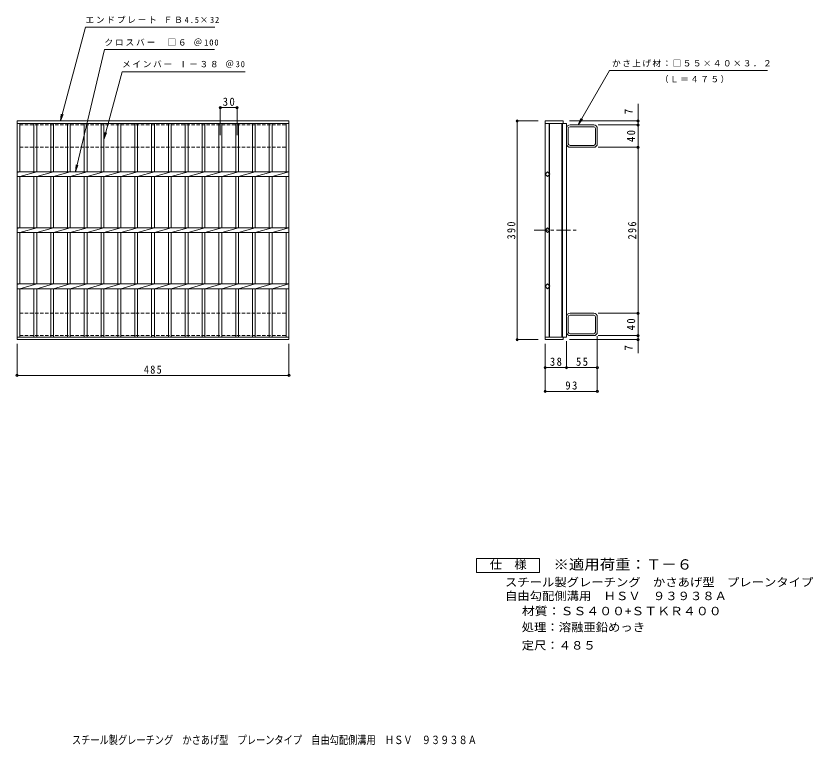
# Model space of a CAD drawing. Units: millimetres, scale not verified. Extents: x -579 to 843, y -686 to 615.
import ezdxf
from ezdxf.enums import TextEntityAlignment as Align

# ---------------------------------------------------------------- set-up
doc = ezdxf.new("R2010")
doc.units = ezdxf.units.MM
doc.header["$LTSCALE"] = 5
doc.header["$PDMODE"] = 32
doc.header["$PDSIZE"] = 4
doc.linetypes.add('CHAIN1', pattern=[8, 5, -1, 1, -1])
doc.linetypes.add('DASHED1', pattern=[1.8, 1.2, -0.6])
for name, color, linetype, lineweight in [('A-1_ピット', 2, 'Continuous', 9), ('A-2_蓋', 3, 'Continuous', 9), ('A-4_寸法', 7, 'Continuous', 9), ('F-4_F-4ﾚｲﾔ', 2, 'Continuous', 9)]:
    doc.layers.add(name, color=color, linetype=linetype, lineweight=lineweight)
doc.layers.add('F-5_F-5ﾚｲﾔ', color=3, linetype='Continuous')
doc.styles.add('ＭＳ ゴシック', font='')
doc.styles.get('ＭＳ ゴシック').set_extended_font_data('MS Gothic')

msp = doc.modelspace()

# ---------------------------------------------------------------- linework, layer by layer
at = {"layer": 'A-1_ピット', "linetype": 'DASHED1'}
for p, q in [((-572.231, 380.185), (-572.231, 420.185)), ((-572.231, 380.185), (-97.232, 380.185)), ((-572.231, 84.185), (-572.231, 44.185)), ((-572.231, 84.185), (-97.232, 84.185))]:
    msp.add_line(p, q, dxfattribs=at)
at = {"layer": 'A-1_ピット'}
for p, q in [((402.865, 386.585), (402.865, 413.785)), ((406.065, 386.585), (406.065, 413.785)), ((451.465, 420.185), (409.265, 420.185)), ((451.465, 416.985), (409.265, 416.985)), ((454.665, 386.585), (454.665, 413.785)), ((457.865, 386.585), (457.865, 413.785)), ((409.265, 383.385), (451.465, 383.385)), ((451.465, 380.185), (409.265, 380.185)), ((402.865, 77.785), (402.865, 50.585)), ((406.065, 77.785), (406.065, 50.585)), ((451.465, 84.185), (409.265, 84.185)), ((409.265, 80.985), (451.465, 80.985)), ((454.665, 77.785), (454.665, 50.585)), ((457.865, 77.785), (457.865, 50.585)), ((451.465, 47.385), (409.265, 47.385)), ((451.465, 44.185), (409.265, 44.185))]:
    msp.add_line(p, q, dxfattribs=at)
at = {"layer": 'A-1_ピット', "linetype": 'DASHED1'}
for points in [[(-572.231, 420.185), (-97.232, 420.185), (-97.232, 380.185)], [(-572.231, 44.185), (-97.232, 44.185), (-97.232, 84.185)]]:
    msp.add_lwpolyline(points, dxfattribs=at)
at = {"layer": 'A-1_ピット'}
for centre, radius, start, end in [((409.265, 413.785), 6.4, 90, 180), ((409.265, 413.785), 3.2, 90, 180), ((451.465, 413.785), 6.4, 0, 90), ((451.465, 413.785), 3.2, 0, 90), ((409.265, 386.585), 6.4, 180, 270), ((409.265, 386.585), 3.2, 180, 270), ((451.465, 386.585), 6.4, 270, 0), ((451.465, 386.585), 3.2, 270, 0), ((409.265, 77.785), 6.4, 90, 180), ((409.265, 77.785), 3.2, 90, 180), ((451.465, 77.785), 6.4, 0, 90), ((451.465, 77.785), 3.2, 0, 90), ((409.265, 50.585), 6.4, 180, 270), ((409.265, 50.585), 3.2, 180, 270), ((451.465, 50.585), 3.2, 270, 0), ((451.465, 50.585), 6.4, 270, 0)]:
    msp.add_arc(centre, radius, start, end, dxfattribs=at)
at = {"layer": 'A-2_蓋'}
for p, q in [((-577.231, 427.185), (-92.231, 427.185)), ((-577.231, 37.185), (-577.231, 427.185)), ((-92.231, 427.185), (-92.231, 37.185)), ((364.865, 427.185), (364.865, 37.185)), ((-577.231, 422.686), (-92.231, 422.686)), ((-572.231, 336.425), (-572.231, 422.686)), ((-547.23, 422.686), (-547.23, 336.425)), ((-542.231, 422.686), (-542.231, 336.425)), ((-517.231, 422.686), (-517.231, 336.425)), ((-512.231, 422.686), (-512.231, 336.425)), ((-487.231, 422.686), (-487.231, 336.425)), ((-482.231, 422.686), (-482.231, 336.425)), ((-457.231, 422.686), (-457.231, 336.425)), ((-452.231, 422.686), (-452.231, 336.425)), ((-427.231, 422.686), (-427.231, 336.425)), ((-422.231, 422.686), (-422.231, 336.425)), ((-397.23, 422.686), (-397.23, 336.425)), ((-392.231, 422.686), (-392.231, 336.425)), ((-367.231, 422.686), (-367.231, 336.425)), ((-362.231, 422.686), (-362.231, 336.425)), ((-337.231, 422.686), (-337.231, 336.425)), ((-332.231, 422.686), (-332.231, 336.425)), ((-307.231, 422.686), (-307.231, 336.425)), ((-302.231, 422.686), (-302.231, 336.425)), ((-277.231, 422.686), (-277.231, 336.425)), ((-272.231, 422.686), (-272.231, 336.425)), ((-247.231, 422.686), (-247.231, 336.425)), ((-242.231, 422.686), (-242.231, 336.425)), ((-217.231, 422.686), (-217.231, 336.425)), ((-212.231, 422.686), (-212.231, 336.425)), ((-187.231, 422.686), (-187.231, 336.425)), ((-182.231, 422.686), (-182.231, 336.425)), ((-157.231, 422.686), (-157.231, 336.425)), ((-152.231, 422.686), (-152.231, 336.425)), ((-127.231, 422.686), (-127.231, 336.425)), ((-122.231, 422.686), (-122.231, 336.425)), ((-97.231, 422.686), (-97.231, 336.425)), ((364.865, 422.685), (402.865, 422.685)), ((371.865, 422.685), (371.865, 333.671)), ((372.865, 422.685), (372.865, 332.671)), ((394.865, 422.685), (394.865, 41.685)), ((395.865, 422.685), (395.865, 41.685)), ((402.865, 422.685), (402.865, 41.685)), ((-577.231, 336.425), (-92.231, 336.425)), ((-572.231, 336.425), (-577.231, 335.425)), ((-577.231, 327.945), (-92.231, 327.945)), ((-542.231, 336.425), (-572.231, 327.945)), ((-572.231, 236.425), (-572.231, 327.945)), ((-547.23, 327.945), (-547.23, 236.425)), ((-512.231, 336.425), (-542.231, 327.945)), ((-542.231, 327.945), (-542.231, 236.425)), ((-517.231, 327.945), (-517.231, 236.425)), ((-482.231, 336.425), (-512.231, 327.945)), ((-512.231, 327.945), (-512.231, 236.425)), ((-487.231, 327.945), (-487.231, 236.425)), ((-452.231, 336.425), (-482.231, 327.945)), ((-482.231, 327.945), (-482.231, 236.425)), ((-457.231, 327.945), (-457.231, 236.425)), ((-422.231, 336.425), (-452.231, 327.945)), ((-452.231, 327.945), (-452.231, 236.425)), ((-427.231, 327.945), (-427.231, 236.425)), ((-392.231, 336.425), (-422.231, 327.945)), ((-422.231, 327.945), (-422.231, 236.425)), ((-397.23, 327.945), (-397.23, 236.425)), ((-362.231, 336.425), (-392.231, 327.945)), ((-392.231, 327.945), (-392.231, 236.425)), ((-367.231, 327.945), (-367.231, 236.425)), ((-332.231, 336.425), (-362.231, 327.945)), ((-362.231, 327.945), (-362.231, 236.425)), ((-337.231, 327.945), (-337.231, 236.425)), ((-302.231, 336.425), (-332.231, 327.945)), ((-332.231, 327.945), (-332.231, 236.425)), ((-307.231, 327.945), (-307.231, 236.425)), ((-272.231, 336.425), (-302.231, 327.945)), ((-302.231, 327.945), (-302.231, 236.425)), ((-277.231, 327.945), (-277.231, 236.425)), ((-242.231, 336.425), (-272.231, 327.945)), ((-272.231, 327.945), (-272.231, 236.425)), ((-247.231, 327.945), (-247.231, 236.425)), ((-212.231, 336.425), (-242.231, 327.945)), ((-242.231, 327.945), (-242.231, 236.425)), ((-217.231, 327.945), (-217.231, 236.425)), ((-182.231, 336.425), (-212.231, 327.945)), ((-212.231, 327.945), (-212.231, 236.425)), ((-187.231, 327.945), (-187.231, 236.425)), ((-152.231, 336.425), (-182.231, 327.945)), ((-182.231, 327.945), (-182.231, 236.425)), ((-157.231, 327.945), (-157.231, 236.425)), ((-122.231, 336.425), (-152.231, 327.945)), ((-152.231, 327.945), (-152.231, 236.425)), ((-127.231, 327.945), (-127.231, 236.425)), ((-92.231, 336.425), (-122.231, 327.945)), ((-122.231, 327.945), (-122.231, 236.425)), ((-97.231, 327.945), (-97.231, 236.425)), ((371.865, 330.7), (371.865, 233.671)), ((372.865, 331.7), (372.865, 232.671)), ((-577.231, 236.425), (-92.231, 236.425)), ((-572.231, 236.425), (-577.231, 235.425)), ((-577.231, 227.945), (-92.231, 227.945)), ((-542.231, 236.425), (-572.231, 227.945)), ((-572.231, 136.425), (-572.231, 227.945)), ((-547.23, 227.945), (-547.23, 136.425)), ((-512.231, 236.425), (-542.231, 227.945)), ((-542.231, 227.945), (-542.231, 136.425)), ((-517.231, 227.945), (-517.231, 136.425)), ((-482.231, 236.425), (-512.231, 227.945)), ((-512.231, 227.945), (-512.231, 136.425)), ((-487.231, 227.945), (-487.231, 136.425)), ((-452.231, 236.425), (-482.231, 227.945)), ((-482.231, 227.945), (-482.231, 136.425)), ((-457.231, 227.945), (-457.231, 136.425)), ((-422.231, 236.425), (-452.231, 227.945)), ((-452.231, 227.945), (-452.231, 136.425)), ((-427.231, 227.945), (-427.231, 136.425)), ((-392.231, 236.425), (-422.231, 227.945)), ((-422.231, 227.945), (-422.231, 136.425)), ((-397.23, 227.945), (-397.23, 136.425)), ((-362.231, 236.425), (-392.231, 227.945)), ((-392.231, 227.945), (-392.231, 136.425)), ((-367.231, 227.945), (-367.231, 136.425)), ((-332.231, 236.425), (-362.231, 227.945)), ((-362.231, 227.945), (-362.231, 136.425)), ((-337.231, 227.945), (-337.231, 136.425)), ((-302.231, 236.425), (-332.231, 227.945)), ((-332.231, 227.945), (-332.231, 136.425)), ((-307.231, 227.945), (-307.231, 136.425)), ((-272.231, 236.425), (-302.231, 227.945)), ((-302.231, 227.945), (-302.231, 136.425)), ((-277.231, 227.945), (-277.231, 136.425)), ((-242.231, 236.425), (-272.231, 227.945)), ((-272.231, 227.945), (-272.231, 136.425)), ((-247.231, 227.945), (-247.231, 136.425)), ((-212.231, 236.425), (-242.231, 227.945)), ((-242.231, 227.945), (-242.231, 136.425)), ((-217.231, 227.945), (-217.231, 136.425)), ((-182.231, 236.425), (-212.231, 227.945)), ((-212.231, 227.945), (-212.231, 136.425)), ((-187.231, 227.945), (-187.231, 136.425)), ((-152.231, 236.425), (-182.231, 227.945)), ((-182.231, 227.945), (-182.231, 136.425)), ((-157.231, 227.945), (-157.231, 136.425)), ((-122.231, 236.425), (-152.231, 227.945)), ((-152.231, 227.945), (-152.231, 136.425)), ((-127.231, 227.945), (-127.231, 136.425)), ((-92.231, 236.425), (-122.231, 227.945)), ((-122.231, 227.945), (-122.231, 136.425)), ((-97.231, 227.945), (-97.231, 136.425)), ((371.865, 133.671), (371.865, 230.7)), ((372.865, 132.671), (372.865, 231.7)), ((-577.231, 136.425), (-92.231, 136.425)), ((-572.231, 136.425), (-577.231, 135.425)), ((-542.231, 136.425), (-572.231, 127.945)), ((-512.231, 136.425), (-542.231, 127.945)), ((-482.231, 136.425), (-512.231, 127.945)), ((-452.231, 136.425), (-482.231, 127.945)), ((-422.231, 136.425), (-452.231, 127.945)), ((-392.231, 136.425), (-422.231, 127.945)), ((-362.231, 136.425), (-392.231, 127.945)), ((-332.231, 136.425), (-362.231, 127.945)), ((-302.231, 136.425), (-332.231, 127.945)), ((-272.231, 136.425), (-302.231, 127.945)), ((-242.231, 136.425), (-272.231, 127.945)), ((-212.231, 136.425), (-242.231, 127.945)), ((-182.231, 136.425), (-212.231, 127.945)), ((-152.231, 136.425), (-182.231, 127.945)), ((-122.231, 136.425), (-152.231, 127.945)), ((-92.231, 136.425), (-122.231, 127.945)), ((371.865, 41.685), (371.865, 130.7)), ((372.865, 41.685), (372.865, 131.7)), ((-577.231, 127.945), (-92.231, 127.945)), ((-572.231, 41.685), (-572.231, 127.945)), ((-547.23, 127.945), (-547.23, 41.685)), ((-542.231, 127.945), (-542.231, 41.685)), ((-517.231, 127.945), (-517.231, 41.685)), ((-512.231, 127.945), (-512.231, 41.685)), ((-487.231, 127.945), (-487.231, 41.685)), ((-482.231, 127.945), (-482.231, 41.685)), ((-457.231, 127.945), (-457.231, 41.685)), ((-452.231, 127.945), (-452.231, 41.685)), ((-427.231, 127.945), (-427.231, 41.685)), ((-422.231, 127.945), (-422.231, 41.685)), ((-397.23, 127.945), (-397.23, 41.685)), ((-392.231, 127.945), (-392.231, 41.685)), ((-367.231, 127.945), (-367.231, 41.685)), ((-362.231, 127.945), (-362.231, 41.685)), ((-337.231, 127.945), (-337.231, 41.685)), ((-332.231, 127.945), (-332.231, 41.685)), ((-307.231, 127.945), (-307.231, 41.685)), ((-302.231, 127.945), (-302.231, 41.685)), ((-277.231, 127.945), (-277.231, 41.685)), ((-272.231, 127.945), (-272.231, 41.685)), ((-247.231, 127.945), (-247.231, 41.685)), ((-242.231, 127.945), (-242.231, 41.685)), ((-217.231, 127.945), (-217.231, 41.685)), ((-212.231, 127.945), (-212.231, 41.685)), ((-187.231, 127.945), (-187.231, 41.685)), ((-182.231, 127.945), (-182.231, 41.685)), ((-157.231, 127.945), (-157.231, 41.685)), ((-152.231, 127.945), (-152.231, 41.685)), ((-127.231, 127.945), (-127.231, 41.685)), ((-122.231, 127.945), (-122.231, 41.685)), ((-97.231, 127.945), (-97.231, 41.685)), ((-92.231, 41.685), (-577.231, 41.685)), ((-92.231, 37.185), (-577.231, 37.185)), ((364.865, 41.685), (402.865, 41.685))]:
    msp.add_line(p, q, dxfattribs=at)
at = {"layer": 'A-2_蓋', "linetype": 'CHAIN1'}
msp.add_line((345.054, 232.185), (422.978, 232.185), dxfattribs=at)
at = {"layer": 'A-2_蓋'}
for points in [[(364.865, 427.185), (396.865, 427.185), (396.865, 422.685)], [(364.865, 37.185), (396.865, 37.185), (396.865, 41.685)]]:
    msp.add_lwpolyline(points, dxfattribs=at)
for points in [[(373.35, 332.185), (369.107, 327.943), (364.865, 332.185), (369.107, 336.428)], [(373.35, 232.185), (369.107, 227.943), (364.865, 232.185), (369.107, 236.428)], [(373.35, 132.185), (369.107, 136.428), (364.865, 132.185), (369.107, 127.943)]]:
    msp.add_lwpolyline(points, close=True, dxfattribs=at)
at = {"layer": 'A-4_寸法'}
for p, q in [((-500.008, 427.185), (-455.118, 594.718)), ((-455.118, 594.718), (-224.463, 594.718)), ((-473.028, 336.425), (-421.235, 554.718)), ((-421.235, 554.718), (-225.261, 554.718)), ((-422.231, 394.361), (-389.981, 514.718)), ((-389.981, 514.718), (-170.236, 514.718)), ((423.602, 420.185), (479.604, 517.185)), ((761.72, 517.185), (479.604, 517.185)), ((530.527, 13.189), (530.527, 457.651)), ((-214.731, 401.667), (-214.731, 452.512)), ((-214.731, 451.012), (-184.731, 451.012)), ((-184.731, 401.667), (-184.731, 452.512)), ((-500.008, 427.185), (-498.377, 439.578)), ((-500.008, 427.185), (-495.225, 438.734)), ((352.365, 427.185), (313.365, 427.185)), ((314.865, 37.185), (314.865, 427.185)), ((408.365, 427.185), (532.027, 427.185)), ((423.602, 420.185), (428.385, 431.734)), ((423.602, 420.185), (431.211, 430.102)), ((459.147, 420.185), (532.027, 420.185)), ((-422.231, 394.361), (-420.599, 406.754)), ((-422.231, 394.361), (-417.447, 405.909)), ((459.147, 380.185), (532.027, 380.185)), ((-473.028, 336.425), (-471.754, 348.86)), ((-473.028, 336.425), (-468.579, 348.107)), ((459.147, 84.185), (532.027, 84.185)), ((457.865, 43.085), (457.865, -56.671)), ((459.147, 44.185), (532.027, 44.185)), ((-577.231, 29.685), (-577.231, -28.318)), ((-92.231, 29.685), (-92.231, -28.318)), ((352.365, 37.185), (313.365, 37.185)), ((364.865, 29.685), (364.865, -56.671)), ((402.865, 34.185), (402.865, -14.315)), ((408.365, 37.185), (532.027, 37.185)), ((364.865, -12.815), (402.865, -12.815)), ((402.865, -12.815), (457.865, -12.815)), ((-577.231, -26.818), (-92.231, -26.818)), ((457.865, -20.315), (457.865, -14.315)), ((364.865, -55.171), (457.865, -55.171))]:
    msp.add_line(p, q, dxfattribs=at)
for p in [(-214.731, 451.012), (-184.731, 451.012), (314.865, 427.185), (530.527, 427.185), (530.527, 420.185), (530.527, 380.185), (530.527, 84.185), (530.527, 44.185), (314.865, 37.185), (530.527, 37.185), (364.865, -12.815), (402.865, -12.815), (457.865, -12.815), (-577.231, -26.818), (-92.231, -26.818), (364.865, -55.171), (457.865, -55.171)]:
    msp.add_point(p, dxfattribs=at)
at = {"layer": 'F-4_F-4ﾚｲﾔ'}
msp.add_lwpolyline([(242.132, -378.588), (242.132, -353.588), (354.632, -353.588), (354.632, -378.588)], close=True, dxfattribs=at)

# ---------------------------------------------------------------- texts
at = {"layer": 'A-4_寸法', "color": 2, "style": 'ＭＳ ゴシック'}
for p in [(525.527, 438.986), (525.527, 17.317)]:
    msp.add_text('7', height=14.66, rotation=90, dxfattribs=at).set_placement(p, align=Align.BOTTOM_LEFT)
at = {"layer": 'A-4_寸法', "char_height": 11, "attachment_point": 7, "style": 'ＭＳ ゴシック'}
for s, insert in [('\\T1.21;エンドプレート\\~ＦＢ4.5×32', (-455.118, 601.431)), ('\\T1.22;クロスバー\\~\\~□６\\~＠100', (-421.235, 560.707)), ('\\T1.2;メインバー\\~Ⅰ－３８\\~＠30', (-389.981, 521.954)), ('\\T1.17;かさ上げ材：□５５×４０×３．２', (484.22, 523.259)), ('\\T1.17;（Ｌ＝４７５）', (569.619, 494.792))]:
    msp.add_mtext(s, dxfattribs=dict(at, insert=insert))
at = {"layer": 'A-4_寸法', "color": 2, "char_height": 14.66, "attachment_point": 7, "style": 'ＭＳ ゴシック'}
for s, insert in [('\\T1.27;\\W0.95;30', (-210.356, 454.012)), ('\\T1.27;\\W0.95;38', (373.24, -9.815)), ('\\T1.27;\\W0.95;55', (419.74, -9.815)), ('\\T1.27;\\W0.9;485', (-350.981, -23.818)), ('\\T1.27;\\W0.95;93', (400.74, -52.171))]:
    msp.add_mtext(s, dxfattribs=dict(at, insert=insert))
at = {"layer": 'A-4_寸法', "color": 2, "char_height": 14.66, "attachment_point": 7, "rotation": 90, "style": 'ＭＳ ゴシック'}
for s, insert in [('\\T1.27;\\W0.95;40', (525.527, 389.56)), ('\\T1.27;\\W0.9;390', (311.865, 215.935)), ('\\T1.27;\\W0.9;296', (527.527, 215.935)), ('\\T1.27;\\W0.95;40', (525.527, 53.56))]:
    msp.add_mtext(s, dxfattribs=dict(at, insert=insert))
at = {"layer": 'F-4_F-4ﾚｲﾔ', "style": 'ＭＳ ゴシック'}
for s, width, p in [('仕\u3000様', 1.1, (265.882, -376.089)), ('スチール製グレーチング\u3000かさあげ型\u3000プレーンタイプ', 1.1, (293.177, -407.549)), ('自由勾配側溝用\u3000ＨＳＶ\u3000９３９３８Ａ', 1.1, (293.177, -432.089)), ('材質：ＳＳ４００+ＳＴＫＲ４００', 1.15, (323.225, -459.038)), ('処理：溶融亜鉛めっき', 1.1, (323.033, -487.807)), ('定尺：４８５', 1.1, (323.033, -520.218)), ('スチール製グレーチング\u3000かさあげ型\u3000プレーンタイプ\u3000自由勾配側溝用\u3000ＨＳＶ\u3000９３９３８Ａ', 0.8, (-479.311, -688.909))]:
    msp.add_text(s, height=14.66, dxfattribs=dict(at, width=width)).set_placement(p, align=Align.BOTTOM_LEFT)
at = {"layer": 'F-5_F-5ﾚｲﾔ', "style": 'ＭＳ ゴシック', "width": 1.1}
msp.add_text('※適用荷重：Ｔ－６', height=18.33, dxfattribs=at).set_placement((379.632, -378.588), align=Align.BOTTOM_LEFT)

doc.saveas('drawing.dxf')
